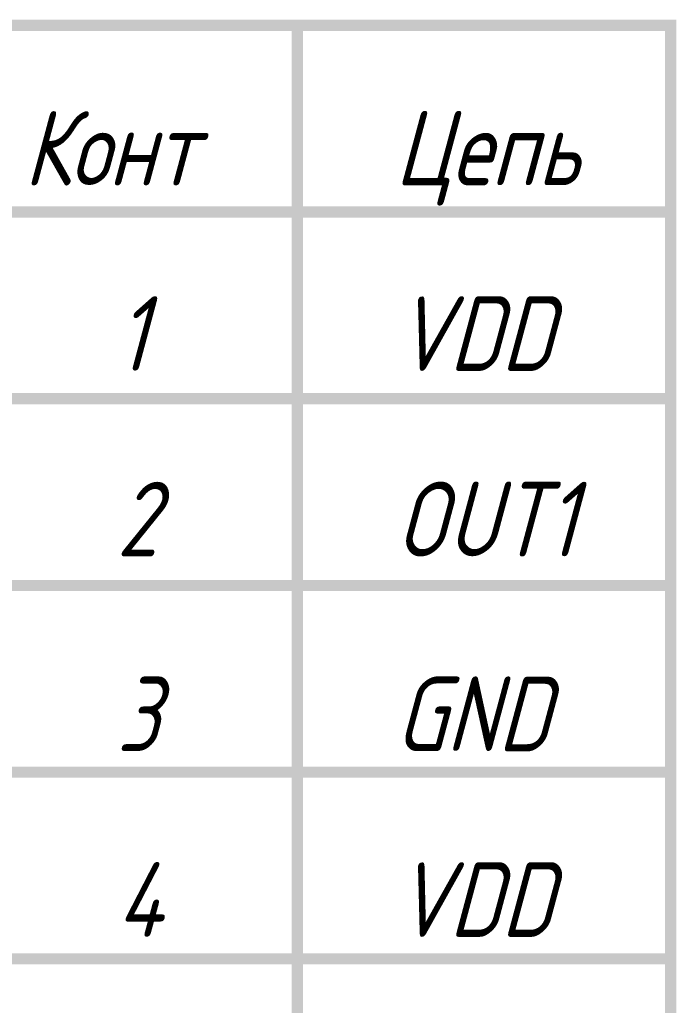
# Paper-space layout 'Layout1' of a CAD drawing. Extents: x -1 to 840, y -1 to 593.
# Drawn here: x 708.23 to 725.82, y 302.24 to 328.64 of the extents above; entities that cross this region are included whole.
import ezdxf

# ---------------------------------------------------------------- set-up
doc = ezdxf.new("R2010")
doc.units = 0
doc.header["$MEASUREMENT"] = 0
doc.layers.add('Sheet', color=255, linetype='CONTINUOUS')
doc.styles.add('GOST type A0', font='', dxfattribs={"oblique": 15, "height": 3.5})
doc.styles.get('GOST type A0').set_extended_font_data('GOST type A')

psp = doc.layouts.get("Layout1")

# ---------------------------------------------------------------- linework, layer by layer
at = {"layer": 'Sheet', "color": 7, "const_width": 0.3}
psp.add_lwpolyline([(705.698, 328.489), (725.667, 328.489), (725.667, 203.476), (705.698, 203.476), (705.698, 328.489)], close=True, dxfattribs=at)
for points in [[(715.667, 328.489), (715.667, 203.476)], [(705.698, 323.488), (725.667, 323.488)], [(705.698, 318.486), (725.667, 318.486)], [(705.698, 313.484), (725.667, 313.484)], [(705.698, 308.482), (725.667, 308.482)], [(705.698, 303.481), (725.667, 303.481)]]:
    psp.add_lwpolyline(points, dxfattribs=at)

# ---------------------------------------------------------------- texts
at = {"layer": 'Sheet', "color": 7, "style": 'GOST type A0', "oblique": 15}
for s, p in [('Конт', (708.338, 324.202)), ('Цепь', (718.276, 324.202)), ('1', (710.822, 319.232)), ('VDD', (718.276, 319.232)), ('2', (710.822, 314.261)), ('OUT1', (718.276, 314.261)), ('3', (710.822, 309.042)), ('GND', (718.276, 309.042)), ('4', (710.822, 304.071)), ('VDD', (718.276, 304.071))]:
    psp.add_text(s, height=2, dxfattribs=at).set_placement(p)

doc.saveas('drawing.dxf')
